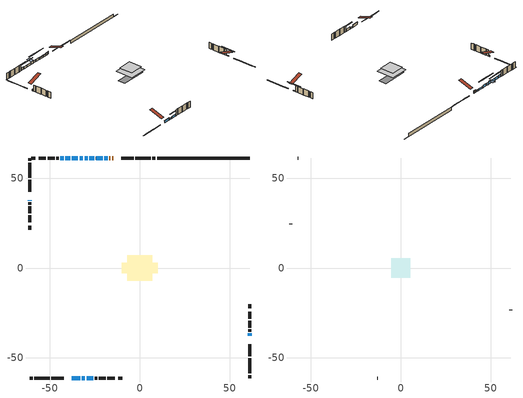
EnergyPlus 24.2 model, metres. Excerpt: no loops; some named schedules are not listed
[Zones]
conditioned space
 floor adiabatic (AdiabaticFloorConstruction): -7.04,-7.04 -7.04,7.04 7.04,7.04 7.04,-7.04 z3.45
 floor foundation (Slab1 construction): -10,-2.87 -10,2.87 10,2.87 10,-2.87 z-1.35
 wall outside (RimJoist1 construction): 8.68,61.12 7.02,61.12 / -61.12,-61.12 -59.46,-61.12 / -61.12,61.12 -61.12,59.46 / 61.12,-61.12 61.12,-59.46 z1.01:1.31
 wall outside (RimJoist2 construction): 6.09,61.12 -2.41,61.12 / -58.53,-61.12 -50.03,-61.12 / -61.12,58.53 -61.12,50.03 / 61.12,-58.53 61.12,-50.03 z1.01:1.31
 wall outside (RimJoist3 construction): -3.34,61.12 -10.18,61.12 / -49.1,-61.12 -42.26,-61.12 / -61.12,49.1 -61.12,42.26 / 61.12,-49.1 61.12,-42.26 z1.01:1.31
 wall outside (AdiabaticWallConstruction 1): -14.79,61.12 -15.38,61.12 / -16.31,61.12 -16.97,61.12 z1.01:3.04
 wall outside (AdiabaticWallConstruction): -61.12,37.65 -61.12,37.35 / -32.15,-61.12 -30.48,-61.12 z1.01:2.23; -17.89,61.12 -19.72,61.12 z1.01:1.93; -20.65,61.12 -24.31,61.12 z1.01:1.92; -37.65,-61.12 -33.08,-61.12 / -25.24,61.12 -28.03,61.12 / -28.96,61.12 -30.64,61.12 / -34.32,61.12 -37.68,61.12 / -38.61,61.12 -41.4,61.12 / -29.55,-61.12 -25.89,-61.12 z1.01:2.69; 61.12,-37.65 61.12,-36.23 z1.01:1.47; -31.57,61.12 -33.4,61.12 / -42.33,61.12 -44.16,61.12 z1.01:3.04
 wall outside (Wall1 construction): -45.09,61.12 -46.35,61.12 / -24.96,-61.12 -23.7,-61.12 / -61.12,36.42 -61.12,35.16 / 61.12,-35.3 61.12,-34.04 z1.01:5.89
 wall outside (Wall2 construction): -47.28,61.12 -51.18,61.12 / -22.77,-61.12 -18.87,-61.12 / -61.12,34.23 -61.12,30.33 / 61.12,-33.11 61.12,-29.21 z1.01:5.89
 wall outside (Wall3 construction): -52.11,61.12 -56.04,61.12 / -17.95,-61.12 -14.02,-61.12 / -61.12,29.4 -61.12,25.47 / 61.12,-28.28 61.12,-24.36 z1.01:5.89
 wall outside (Wall5 construction): -58.08,61.12 -60.19,61.12 / -11.97,-61.12 -9.86,-61.12 / -61.12,23.43 -61.12,21.32 / 61.12,-22.31 61.12,-20.2 z1.01:5.89
 wall foundation (FoundationWall1 construction): 9.61,61.12,-1.35 9.61,61.12,1.01 55.97,61.12,1.01 55.97,61.12,-1.29 61.12,61.12,-1.29 61.12,61.12,-1.35
 window (WindowConstruction 7): -61.12,37.65 -61.12,37.35 z1.01:2.23
 window (WindowConstruction 4): -17.89,61.12 -19.72,61.12 z1.01:1.92
 window (WindowConstruction 5): -20.65,61.12 -24.31,61.12 z1.01:1.92
 window (WindowConstruction 6): -37.65,-61.12 -33.08,-61.12 z1.01:2.69
 window (WindowConstruction 8): -32.15,-61.12 -30.48,-61.12 z1.01:2.23
 window (WindowConstruction 9): 61.12,-37.65 61.12,-36.23 z1.01:1.47
 window (WindowConstruction 10): -25.24,61.12 -28.03,61.12 z1.01:2.69
 window (WindowConstruction 11): -28.96,61.12 -30.64,61.12 z1.01:2.69
 window (WindowConstruction 12): -31.57,61.12 -33.4,61.12 z1.01:3.04
 window (WindowConstruction): -34.33,61.12 -37.68,61.12 z1.01:2.69
 window (WindowConstruction 1): -38.61,61.12 -41.4,61.12 z1.01:2.69
 window (WindowConstruction 2): -42.33,61.12 -44.16,61.12 z1.01:3.04
 window (WindowConstruction 3): -29.55,-61.12 -25.89,-61.12 z1.01:2.69
 door (Door): -14.79,61.12 -15.38,61.12 z1.01:3.04
 door (Door 1): -16.31,61.12 -16.96,61.12 z1.01:3.04
 ceiling adiabatic (AdiabaticFloorConstruction): 7.04,-7.04 7.04,7.04 -7.04,7.04 -7.04,-7.04 z3.45
attic - vented
 floor to conditioned space (Floor1 construction Reversed): -5.36,-5.36 -5.36,5.36 5.36,5.36 5.36,-5.36 z5.89
 wall outside (Wall4 construction): -56.96,61.12 -57.15,61.12 / -13.09,-61.12 -12.9,-61.12 / -61.12,24.54 -61.12,24.36 / 61.12,-23.43 61.12,-23.24 z1.01:5.89
 roof outside (Roof1 construction): -13.86,61.12,5.89 -13.86,50.68,9.37 -11.11,50.68,9.37 -11.11,61.12,5.89; -38.58,-61.12,5.89 -38.58,-50.68,9.37 -41.33,-50.68,9.37 -41.33,-61.12,5.89; -61.12,38.58,5.89 -50.68,38.58,9.37 -50.68,41.33,9.37 -61.12,41.33,5.89; 61.12,-38.58,5.89 50.68,-38.58,9.37 50.68,-41.33,9.37 61.12,-41.33,5.89
shading: -19.92,61.12 -17.69,61.12 -17.69,61.53 -19.92,61.53 z2.13; -24.51,61.12 -20.45,61.12 -20.45,61.53 -24.51,61.53 z2.13; -32.88,-61.12 -37.85,-61.12 -37.85,-61.53 -32.88,-61.53 z2.89; 61.12,-31.15 61.12,-42.73 61.53,-42.73 61.53,-31.15 z6.55; -33.11,61.12 -20.16,61.12 -20.16,61.53 -33.11,61.53 z7.77; -35.72,61.12 -23.88,61.12 -23.88,61.53 -35.72,61.53 z7.77; -33.7,61.12 -31.27,61.12 -31.27,64.78 -33.7,64.78 z3.34; -40.32,61.12 -31.69,61.12 -31.69,61.53 -40.32,61.53 z5.33; -44.04,61.12 -35.97,61.12 -35.97,61.53 -44.04,61.53 z5.33; -46.8,61.12 -39.69,61.12 -39.69,61.53 -46.8,61.53 z5.68; -23.25,-61.12 -32.19,-61.12 -32.19,-61.53 -23.25,-61.53 z5.33
[Building]
Building 1: Terrain=Suburbs
[Site:Location]
Toronto City Centre_ON: Latitude {deg}=43.63; Longitude {deg}=-79.39; Time Zone {hr}=-5; Elevation {m}=77; Keep Site Location Information=Yes
[Site:GroundTemperature:Shallow]
5.01852, 3.26908, 3.12898, 3.95918, 7.29196, 10.6092, 13.4851, 15.3069, 15.4617, 13.9799, 11.1774, 7.9619
[Site:WaterMainsTemperature]
Calculation Method=Schedule; Temperature Schedule=mains temperature schedule
[Material] Roughness=Rough; Thermal Absorptance=0.9
Name | Thickness {m} | Conductivity {W/m-K} | Density {kg/m3} | Specific Heat {J/kg-K} | Solar Absorptance | Visible Absorptance
asphalt or fiberglass shingles | 0.00635 | 0.162714 | 1121.4 | 1465.45 | 0.4 | 0.4
ceiling loosefill ins | 0.254 | 0.0480833 | 16.02 | 1046.75 | 0.7 | 0.7
ceiling stud and cavity | 0.1397 | 0.331951 | 65.682 | 1177.47 | 0.7 | 0.7
concrete 4.0 in. | 0.1016 | 1.803125 | 2242.8 | 837.4 | 0.7 | 0.7
concrete 8.0 in. | 0.2032 | 1.803125 | 2242.8 | 837.4 | 0.7 | 0.7
door material | 0.04445 | 0.188738 | 512.64 | 1214.23 | 0.7 | 0.7
door material 1 | 0.04445 | 0.053851 | 512.64 | 1214.23 | 0.7 | 0.7
exterior vertical ins | 0.0445518 | 0.029427 | 32.04 | 1214.23 | 0.7 | 0.7
floor covering | 0.0127 | 0.0433444 | 54.468 | 1339.84 | 0.6 | 0.6
floor rigid ins; wall rigid ins 1 | 0.512978 | 0.029427 | 32.04 | 1214.23 | 0.7 | 0.7
floor stud and cavity | 0.1397 | 1.75129 | 37.0049 | 1207.88 | 0.7 | 0.7
furniture material conditioned space 1 | 0.1524 | 0.115458 | 640.8 | 1214.23 | 0.6 | 0.6
gypsum board | 0.0127 | 0.160291 | 801 | 837.4 | 0.6 | 0.6
gypsum board 1 | 0.0127 | 0.160291 | 801 | 837.4 | 0.7 | 0.7
osb sheathing 0.5 in. | 0.0127 | 0.115458 | 512.64 | 1214.23 | 0.7 | 0.7
osb sheathing 0.75 in. | 0.01905 | 0.115458 | 512.64 | 1214.23 | 0.7 | 0.7
osb sheathing 2.0 in. | 0.0508 | 0.115458 | 512.64 | 1214.23 | 0.7 | 0.7
rim joist stud and cavity | 0.0508 | 0.276196 | 50.32683 | 1063.81 | 0.6 | 0.6
rim joist stud and cavity 1 | 0.0508 | 0.0451784 | 125.044 | 1163.47 | 0.6 | 0.6
rim joist stud and cavity 2 | 0.0508 | 0.747799 | 125.044 | 1163.47 | 0.6 | 0.6
wall rigid ins | 0.051816 | 0.029427 | 32.04 | 1214.23 | 0.7 | 0.7
wall stud and cavity | 0.1397 | 0.404804 | 139.0536 | 1170.24 | 0.7 | 0.7
wall stud and cavity 1 | 0.1397 | 0.163924 | 139.0536 | 1170.24 | 0.7 | 0.7
wall stud and cavity 2 | 0.1397 | 0.165635 | 139.0536 | 1170.24 | 0.7 | 0.7
wall stud and cavity 3 | 0.0889 | 6.9971 | 50.32683 | 1063.81 | 0.6 | 0.6
wall stud and cavity 4 | 0.1397 | 0.22284 | 139.0536 | 1170.24 | 0.7 | 0.7
wall stud and cavity 5 | 0.0889 | 0.380278 | 52.3479 | 1209.89 | 0.7 | 0.7
wall stud and cavity 6 | 0.0889 | 0.391764 | 83.0341 | 1211.67 | 0.7 | 0.7
wood siding | 0.0254 | 0.102417 | 544.68 | 1172.36 | 0.4 | 0.4
wood siding 1 | 0.00254 | 0.102417 | 544.68 | 1172.36 | 0.4 | 0.4
wood siding 2; wood siding 3; wood siding 4 | 0.0254 | 0.102417 | 544.68 | 1172.36 | 0.7 | 0.7
[WindowMaterial:SimpleGlazingSystem]
Name | U-Factor {W/m2-K} | Solar Heat Gain Coefficient
WindowMaterial | 2.17013 | 0.57
WindowMaterial 1 | 2.13266 | 0.61
WindowMaterial 2 | 2.22805 | 0.55
WindowMaterial 3 | 2.21442 | 0.53
WindowMaterial 4 | 2.28312 | 0.47
WindowMaterial 5 | 2.20704 | 0.54
WindowMaterial 6 | 3.00026 | 0.58
WindowMaterial 7 | 2.44892 | 0.59
WindowMaterial 8 | 3.01559 | 0.56
[Construction]
AdiabaticFloorConstruction: floor stud and cavity, floor rigid ins, osb sheathing 0.75 in., floor covering
AdiabaticWallConstruction: wood siding 3, wall rigid ins 1, wall stud and cavity 5, gypsum board
AdiabaticWallConstruction 1: wood siding 4, wall rigid ins 1, wall stud and cavity 5, gypsum board
Door: door material
Door 1: door material 1
Floor1 construction Reversed: gypsum board, ceiling stud and cavity, ceiling loosefill ins
FoundationWall1 construction: concrete 8.0 in., gypsum board 1
furniture construction conditioned space 1: furniture material conditioned space 1
PartitionWallConstruction: gypsum board, wall stud and cavity 6, gypsum board
RimJoist1 construction: wood siding 2, rim joist stud and cavity
RimJoist2 construction: wood siding 2, osb sheathing 2.0 in., rim joist stud and cavity 1
RimJoist3 construction: wood siding 2, osb sheathing 2.0 in., rim joist stud and cavity 2
Roof1 construction: asphalt or fiberglass shingles
Slab1 construction: concrete 4.0 in.
Wall1 construction: wood siding, wall rigid ins, osb sheathing 0.5 in., wall stud and cavity, gypsum board
Wall2 construction: wood siding, wall rigid ins, osb sheathing 0.5 in., wall stud and cavity 1, gypsum board
Wall3 construction: wood siding, wall rigid ins, osb sheathing 0.5 in., wall stud and cavity 2, gypsum board
Wall4 construction: wood siding 1, wall stud and cavity 3
Wall5 construction: wood siding, wall rigid ins, osb sheathing 0.5 in., wall stud and cavity 4, gypsum board
WindowConstruction; WindowConstruction 11: WindowMaterial
WindowConstruction 1; WindowConstruction 10: WindowMaterial 1
WindowConstruction 12; WindowConstruction 2: WindowMaterial 2
WindowConstruction 3; WindowConstruction 6: WindowMaterial 3
WindowConstruction 4: WindowMaterial 4
WindowConstruction 5: WindowMaterial 5
WindowConstruction 7: WindowMaterial 6
WindowConstruction 8: WindowMaterial 7
WindowConstruction 9: WindowMaterial 8
[Zone] Multiplier=1; Part of Total Floor Area=Yes
Name | Volume {m3}
attic - vented | 65.0058
conditioned space | 805.3
[Space]
Name | Zone | Volume {m3}
attic - vented 1 | attic - vented | 65.0058
conditioned space 1 | conditioned space | 805.3
[ZoneInfiltration:EffectiveLeakageArea]
infil attic - vented 1: Zone or Space=attic - vented 1; Schedule=Always On Discrete; Effective Air Leakage Area {cm2}=4842.53; Stack Coefficient=0.000581244; Wind Coefficient=1.62892e-05
[ZoneMixing]
whole house fan mix: Zone or Space=attic - vented; Schedule=Always On Continuous; Design Flow Rate Calculation Method=Flow/Zone; Design Flow Rate {m3/s}=0; Source Zone or Space=conditioned space
[SurfaceProperty:ExposedFoundationPerimeter]
Slab1: Exposed Perimeter Calculation Method=TotalExposedPerimeter; Total Exposed Perimeter {m}=51.512
[InternalMass] Zone or ZoneList=conditioned space; Space or SpaceList=conditioned space 1
Name | Construction | Surface Area {m2}
furniture mass conditioned space 1 | furniture construction conditioned space 1 | 125.324
partition wall mass | PartitionWallConstruction | 313.31
[Lights]
interior lighting: Zone or ZoneList or Space or SpaceList=conditioned space 1; Schedule=interior lighting schedule; Design Level Calculation Method=LightingLevel; Lighting Level {W}=343.2; Return Air Fraction=0; Fraction Radiant=0.6; Fraction Visible=0.2; Fraction Replaceable=1
[People]
occupants: Zone or ZoneList or Space or SpaceList=conditioned space 1; Number of People Schedule=occupants schedule; Number of People Calculation Method=People; Number of People=3; Fraction Radiant=0.314171; Sensible Heat Fraction=0.56303; Activity Level Schedule=occupants activity schedule; Carbon Dioxide Generation Rate {m3/s-W}=0; Enable ASHRAE 55 Comfort Warnings=No; Mean Radiant Temperature Calculation Type=EnclosureAveraged
[ElectricEquipment] Zone or ZoneList or Space or SpaceList=conditioned space 1; Design Level Calculation Method=EquipmentLevel
Name | Schedule | Design Level {W} | Fraction Latent | Fraction Radiant | Fraction Lost
clothes dryer | clothes dryer schedule | 140.772 | 0.015 | 0.081 | 0.85
clothes washer | clothes washer schedule | 32.1985 | 0.03 | 0.162 | 0.7
cooking range | cooking range schedule | 215.147 | 0.08 | 0.432 | 0.2
dishwasher | dishwasher schedule | 66.8632 | 0.3 | 0.18 | 0.4
fridge | fridge schedule | 72.9452 | 0 | 0.6 | 0
mech vent bath fan 0 | mech vent bath fan 0 schedule | 50.2 | 0 | 0 | 1
mech vent bath fan 1 | mech vent bath fan 1 schedule | 50.2 | 0 | 0 | 1
mech vent bath fan 2 | mech vent bath fan 2 schedule | 50.2 | 0 | 0 | 1
mech vent bath fan 3 | mech vent bath fan 3 schedule | 50.2 | 0 | 0 | 1
mech vent house fan | mech vent house fan schedule | 0 | 0 | 0 | 1
mech vent house fan cfis | mech vent house fan cfis schedule | 0 | 0 | 0 | 0
mech vent range fan 0 | mech vent range fan 0 schedule | 57 | 0 | 0 | 1
misc plug loads | misc plug loads schedule | 494.7 | 0.045 | 0.513 | 0.1
whole house fan | Always On Discrete | 0 | 0 | 0 | 1
[OtherEquipment] Zone or ZoneList or Space or SpaceList=conditioned space 1; Design Level Calculation Method=EquipmentLevel
Name | Fuel Type | Schedule | Design Level {W} | Fraction Latent | Fraction Radiant | Fraction Lost
clothes dryer 1 | Electricity | clothes dryer schedule | 0 | 0.015 | 0.081 | 0.85
cooking range 1 | Electricity | cooking range schedule | 0 | 0.08 | 0.432 | 0.2
general water use latent | None | general water use schedule | 62.594 | 1 | 0 | 0
general water use sensible | None | general water use schedule | -61.6891 | 0 | 0.6 | 0
mech vent house fan latent load | None | Always On Discrete | 0 | 1 | 0 | 0
mech vent house fan sensible load | None | Always On Discrete | 0 | 0 | 0 | 0
water heater energy adjustment1 | NaturalGas | Always On Discrete | 0.01 | 0 | 0 | 1
[ZoneInfiltration:DesignFlowRate] Zone or ZoneList or Space or SpaceList=conditioned space 1; Schedule=Always On Discrete; Design Flow Rate Calculation Method=Flow/Zone; Design Flow Rate {m3/s}=0
infil flow; natural vent flow; whole house fan flow
[Foundation:Kiva]
Foundation Kiva 1: Initial Indoor Air Temperature {C}=18; Wall Height Above Grade {m}=1.01002; Wall Depth Below Slab {m}=0.2032; Custom Block Material Name 1=exterior vertical ins; Custom Block Depth 1 {m}=2.36001; Custom Block X Position 1 {m}=0.2159; Custom Block Z Position 1 {m}=0
[Foundation:Kiva:Settings]
Soil Conductivity {W/m-K}=0.849921; Soil Density {kg/m3}=1842.3; Soil Specific Heat {J/kg-K}=418.7; Ground Solar Absorptivity=0.9; Ground Thermal Absorptivity=0.9; Ground Surface Roughness {m}=0.03; Far-Field Width {m}=40; Deep-Ground Boundary Condition=ZeroFlux; Deep-Ground Depth {m}=40; Minimum Cell Dimension {m}=0.2; Maximum Cell Growth Coefficient=3; Simulation Timestep=Timestep
[Exterior:Lights]
exterior lighting: Schedule=exterior lighting schedule; Design Level {W}=75.6
[Schedule:Constant]
Name | Hourly Value
Always On Continuous; mech vent house fan schedule; mech vent house fan cfis schedule; Always On Discrete | 1
occupants activity schedule | 117.228
fridge schedule | 0
[Schedule:Week:Daily]
interior lighting schedule Week Rule - Jan1-Jan27: interior lighting schedule day, interior lighting schedule day, interior lighting schedule day, interior lighting schedule day, interior lighting schedule day, interior lighting schedule day, interior lighting schedule day, interior lighting schedule default day, interior lighting schedule default day, interior lighting schedule default day, interior lighting schedule default day, interior lighting schedule default day
interior lighting schedule Week Rule - Jan28-Feb3: interior lighting schedule day, interior lighting schedule day, interior lighting schedule day, interior lighting schedule day, interior lighting schedule day 1, interior lighting schedule day 1, interior lighting schedule day 1, interior lighting schedule default day, interior lighting schedule default day, interior lighting schedule default day, interior lighting schedule default day, interior lighting schedule default day
interior lighting schedule Week Rule - Feb4-Feb24: interior lighting schedule day 1, interior lighting schedule day 1, interior lighting schedule day 1, interior lighting schedule day 1, interior lighting schedule day 1, interior lighting schedule day 1, interior lighting schedule day 1, interior lighting schedule default day, interior lighting schedule default day, interior lighting schedule default day, interior lighting schedule default day, interior lighting schedule default day
interior lighting schedule Week Rule - Feb25-Mar3: interior lighting schedule day 1, interior lighting schedule day 1, interior lighting schedule day 1, interior lighting schedule day 1, interior lighting schedule day 2, interior lighting schedule day 2, interior lighting schedule day 2, interior lighting schedule default day, interior lighting schedule default day, interior lighting schedule default day, interior lighting schedule default day, interior lighting schedule default day
interior lighting schedule Week Rule - Mar4-Mar31: interior lighting schedule day 2, interior lighting schedule day 2, interior lighting schedule day 2, interior lighting schedule day 2, interior lighting schedule day 2, interior lighting schedule day 2, interior lighting schedule day 2, interior lighting schedule default day, interior lighting schedule default day, interior lighting schedule default day, interior lighting schedule default day, interior lighting schedule default day
interior lighting schedule Week Rule - Apr1-Apr28: interior lighting schedule day 3, interior lighting schedule day 3, interior lighting schedule day 3, interior lighting schedule day 3, interior lighting schedule day 3, interior lighting schedule day 3, interior lighting schedule day 3, interior lighting schedule default day, interior lighting schedule default day, interior lighting schedule default day, interior lighting schedule default day, interior lighting schedule default day
interior lighting schedule Week Rule - Apr29-May5: interior lighting schedule day 3, interior lighting schedule day 3, interior lighting schedule day 4, interior lighting schedule day 4, interior lighting schedule day 4, interior lighting schedule day 4, interior lighting schedule day 4, interior lighting schedule default day, interior lighting schedule default day, interior lighting schedule default day, interior lighting schedule default day, interior lighting schedule default day
interior lighting schedule Week Rule - May6-May26: interior lighting schedule day 4, interior lighting schedule day 4, interior lighting schedule day 4, interior lighting schedule day 4, interior lighting schedule day 4, interior lighting schedule day 4, interior lighting schedule day 4, interior lighting schedule default day, interior lighting schedule default day, interior lighting schedule default day, interior lighting schedule default day, interior lighting schedule default day
interior lighting schedule Week Rule - May27-Jun2: interior lighting schedule day 4, interior lighting schedule day 4, interior lighting schedule day 4, interior lighting schedule day 4, interior lighting schedule day 4, interior lighting schedule day 5, interior lighting schedule day 5, interior lighting schedule default day, interior lighting schedule default day, interior lighting schedule default day, interior lighting schedule default day, interior lighting schedule default day
interior lighting schedule Week Rule - Jun3-Jun30: interior lighting schedule day 5, interior lighting schedule day 5, interior lighting schedule day 5, interior lighting schedule day 5, interior lighting schedule day 5, interior lighting schedule day 5, interior lighting schedule day 5, interior lighting schedule default day, interior lighting schedule default day, interior lighting schedule default day, interior lighting schedule default day, interior lighting schedule default day
interior lighting schedule Week Rule - Jul1-Jul28: interior lighting schedule day 6, interior lighting schedule day 6, interior lighting schedule day 6, interior lighting schedule day 6, interior lighting schedule day 6, interior lighting schedule day 6, interior lighting schedule day 6, interior lighting schedule default day, interior lighting schedule default day, interior lighting schedule default day, interior lighting schedule default day, interior lighting schedule default day
interior lighting schedule Week Rule - Jul29-Aug4: interior lighting schedule day 6, interior lighting schedule day 6, interior lighting schedule day 6, interior lighting schedule day 7, interior lighting schedule day 7, interior lighting schedule day 7, interior lighting schedule day 7, interior lighting schedule default day, interior lighting schedule default day, interior lighting schedule default day, interior lighting schedule default day, interior lighting schedule default day
interior lighting schedule Week Rule - Aug5-Aug25: interior lighting schedule day 7, interior lighting schedule day 7, interior lighting schedule day 7, interior lighting schedule day 7, interior lighting schedule day 7, interior lighting schedule day 7, interior lighting schedule day 7, interior lighting schedule default day, interior lighting schedule default day, interior lighting schedule default day, interior lighting schedule default day, interior lighting schedule default day
interior lighting schedule Week Rule - Aug26-Sep1: interior lighting schedule day 7, interior lighting schedule day 7, interior lighting schedule day 7, interior lighting schedule day 7, interior lighting schedule day 7, interior lighting schedule day 7, interior lighting schedule day 8, interior lighting schedule default day, interior lighting schedule default day, interior lighting schedule default day, interior lighting schedule default day, interior lighting schedule default day
interior lighting schedule Week Rule - Sep2-Sep29: interior lighting schedule day 8, interior lighting schedule day 8, interior lighting schedule day 8, interior lighting schedule day 8, interior lighting schedule day 8, interior lighting schedule day 8, interior lighting schedule day 8, interior lighting schedule default day, interior lighting schedule default day, interior lighting schedule default day, interior lighting schedule default day, interior lighting schedule default day
interior lighting schedule Week Rule - Sep30-Oct6: interior lighting schedule day 8, interior lighting schedule day 9, interior lighting schedule day 9, interior lighting schedule day 9, interior lighting schedule day 9, interior lighting schedule day 9, interior lighting schedule day 9, interior lighting schedule default day, interior lighting schedule default day, interior lighting schedule default day, interior lighting schedule default day, interior lighting schedule default day
interior lighting schedule Week Rule - Oct7-Oct27: interior lighting schedule day 9, interior lighting schedule day 9, interior lighting schedule day 9, interior lighting schedule day 9, interior lighting schedule day 9, interior lighting schedule day 9, interior lighting schedule day 9, interior lighting schedule default day, interior lighting schedule default day, interior lighting schedule default day, interior lighting schedule default day, interior lighting schedule default day
interior lighting schedule Week Rule - Oct28-Nov3: interior lighting schedule day 9, interior lighting schedule day 9, interior lighting schedule day 9, interior lighting schedule day 9, interior lighting schedule day 10, interior lighting schedule day 10, interior lighting schedule day 10, interior lighting schedule default day, interior lighting schedule default day, interior lighting schedule default day, interior lighting schedule default day, interior lighting schedule default day
interior lighting schedule Week Rule - Nov4-Nov24: interior lighting schedule day 10, interior lighting schedule day 10, interior lighting schedule day 10, interior lighting schedule day 10, interior lighting schedule day 10, interior lighting schedule day 10, interior lighting schedule day 10, interior lighting schedule default day, interior lighting schedule default day, interior lighting schedule default day, interior lighting schedule default day, interior lighting schedule default day
interior lighting schedule Week Rule - Nov25-Dec1: interior lighting schedule day 10, interior lighting schedule day 10, interior lighting schedule day 10, interior lighting schedule day 10, interior lighting schedule day 10, interior lighting schedule day 10, interior lighting schedule day 11, interior lighting schedule default day, interior lighting schedule default day, interior lighting schedule default day, interior lighting schedule default day, interior lighting schedule default day
interior lighting schedule Week Rule - Dec2-Dec31: interior lighting schedule day 11, interior lighting schedule day 11, interior lighting schedule day 11, interior lighting schedule day 11, interior lighting schedule day 11, interior lighting schedule day 11, interior lighting schedule day 11, interior lighting schedule default day, interior lighting schedule default day, interior lighting schedule default day, interior lighting schedule default day, interior lighting schedule default day
occupants schedule Week Rule - Jan1-Dec31: occupants schedule day, occupants schedule day, occupants schedule day, occupants schedule day, occupants schedule day, occupants schedule day, occupants schedule day, occupants schedule default day, occupants schedule default day, occupants schedule default day, occupants schedule default day, occupants schedule default day
clothes dryer schedule Week Rule - Jan1-Dec31: clothes dryer schedule day, clothes dryer schedule day, clothes dryer schedule day, clothes dryer schedule day, clothes dryer schedule day, clothes dryer schedule day, clothes dryer schedule day, clothes dryer schedule default day, clothes dryer schedule default day, clothes dryer schedule default day, clothes dryer schedule default day, clothes dryer schedule default day
clothes washer schedule Week Rule - Jan1-Dec31: clothes washer schedule day, clothes washer schedule day, clothes washer schedule day, clothes washer schedule day, clothes washer schedule day, clothes washer schedule day, clothes washer schedule day, clothes washer schedule default day, clothes washer schedule default day, clothes washer schedule default day, clothes washer schedule default day, clothes washer schedule default day
cooking range schedule Week Rule - Jan1-Dec31: cooking range schedule day, cooking range schedule day, cooking range schedule day, cooking range schedule day, cooking range schedule day, cooking range schedule day, cooking range schedule day, cooking range schedule default day, cooking range schedule default day, cooking range schedule default day, cooking range schedule default day, cooking range schedule default day
dishwasher schedule Week Rule - Jan1-Dec31: dishwasher schedule day, dishwasher schedule day, dishwasher schedule day, dishwasher schedule day, dishwasher schedule day, dishwasher schedule day, dishwasher schedule day, dishwasher schedule default day, dishwasher schedule default day, dishwasher schedule default day, dishwasher schedule default day, dishwasher schedule default day
mech vent bath fan 0 schedule Week Rule - Jan1-Dec31: mech vent bath fan 0 schedule day, mech vent bath fan 0 schedule day, mech vent bath fan 0 schedule day, mech vent bath fan 0 schedule day, mech vent bath fan 0 schedule day, mech vent bath fan 0 schedule day, mech vent bath fan 0 schedule day, mech vent bath fan 0 schedule default day, mech vent bath fan 0 schedule default day, mech vent bath fan 0 schedule default day, mech vent bath fan 0 schedule default day, mech vent bath fan 0 schedule default day
mech vent bath fan 1 schedule Week Rule - Jan1-Dec31: mech vent bath fan 1 schedule day, mech vent bath fan 1 schedule day, mech vent bath fan 1 schedule day, mech vent bath fan 1 schedule day, mech vent bath fan 1 schedule day, mech vent bath fan 1 schedule day, mech vent bath fan 1 schedule day, mech vent bath fan 1 schedule default day, mech vent bath fan 1 schedule default day, mech vent bath fan 1 schedule default day, mech vent bath fan 1 schedule default day, mech vent bath fan 1 schedule default day
mech vent bath fan 2 schedule Week Rule - Jan1-Dec31: mech vent bath fan 2 schedule day, mech vent bath fan 2 schedule day, mech vent bath fan 2 schedule day, mech vent bath fan 2 schedule day, mech vent bath fan 2 schedule day, mech vent bath fan 2 schedule day, mech vent bath fan 2 schedule day, mech vent bath fan 2 schedule default day, mech vent bath fan 2 schedule default day, mech vent bath fan 2 schedule default day, mech vent bath fan 2 schedule default day, mech vent bath fan 2 schedule default day
mech vent bath fan 3 schedule Week Rule - Jan1-Dec31: mech vent bath fan 3 schedule day, mech vent bath fan 3 schedule day, mech vent bath fan 3 schedule day, mech vent bath fan 3 schedule day, mech vent bath fan 3 schedule day, mech vent bath fan 3 schedule day, mech vent bath fan 3 schedule day, mech vent bath fan 3 schedule default day, mech vent bath fan 3 schedule default day, mech vent bath fan 3 schedule default day, mech vent bath fan 3 schedule default day, mech vent bath fan 3 schedule default day
mech vent range fan 0 schedule Week Rule - Jan1-Dec31: mech vent range fan 0 schedule day, mech vent range fan 0 schedule day, mech vent range fan 0 schedule day, mech vent range fan 0 schedule day, mech vent range fan 0 schedule day, mech vent range fan 0 schedule day, mech vent range fan 0 schedule day, mech vent range fan 0 schedule default day, mech vent range fan 0 schedule default day, mech vent range fan 0 schedule default day, mech vent range fan 0 schedule default day, mech vent range fan 0 schedule default day
misc plug loads schedule Week Rule - Jan1-Dec31: misc plug loads schedule day, misc plug loads schedule day, misc plug loads schedule day, misc plug loads schedule day, misc plug loads schedule day, misc plug loads schedule day, misc plug loads schedule day, misc plug loads schedule default day, misc plug loads schedule default day, misc plug loads schedule default day, misc plug loads schedule default day, misc plug loads schedule default day
general water use schedule Week Rule - Jan1-Dec31: general water use schedule day, general water use schedule day, general water use schedule day, general water use schedule day, general water use schedule day, general water use schedule day, general water use schedule day, general water use schedule default day, general water use schedule default day, general water use schedule default day, general water use schedule default day, general water use schedule default day
exterior lighting schedule Week Rule - Jan1-Jan27: exterior lighting schedule day, exterior lighting schedule day, exterior lighting schedule day, exterior lighting schedule day, exterior lighting schedule day, exterior lighting schedule day, exterior lighting schedule day, exterior lighting schedule default day, exterior lighting schedule default day, exterior lighting schedule default day, exterior lighting schedule default day, exterior lighting schedule default day
exterior lighting schedule Week Rule - Jan28-Feb3: exterior lighting schedule day, exterior lighting schedule day, exterior lighting schedule day, exterior lighting schedule day, exterior lighting schedule day 1, exterior lighting schedule day 1, exterior lighting schedule day 1, exterior lighting schedule default day, exterior lighting schedule default day, exterior lighting schedule default day, exterior lighting schedule default day, exterior lighting schedule default day
exterior lighting schedule Week Rule - Feb4-Feb24: exterior lighting schedule day 1, exterior lighting schedule day 1, exterior lighting schedule day 1, exterior lighting schedule day 1, exterior lighting schedule day 1, exterior lighting schedule day 1, exterior lighting schedule day 1, exterior lighting schedule default day, exterior lighting schedule default day, exterior lighting schedule default day, exterior lighting schedule default day, exterior lighting schedule default day
exterior lighting schedule Week Rule - Feb25-Mar3: exterior lighting schedule day 1, exterior lighting schedule day 1, exterior lighting schedule day 1, exterior lighting schedule day 1, exterior lighting schedule day 2, exterior lighting schedule day 2, exterior lighting schedule day 2, exterior lighting schedule default day, exterior lighting schedule default day, exterior lighting schedule default day, exterior lighting schedule default day, exterior lighting schedule default day
exterior lighting schedule Week Rule - Mar4-Mar31: exterior lighting schedule day 2, exterior lighting schedule day 2, exterior lighting schedule day 2, exterior lighting schedule day 2, exterior lighting schedule day 2, exterior lighting schedule day 2, exterior lighting schedule day 2, exterior lighting schedule default day, exterior lighting schedule default day, exterior lighting schedule default day, exterior lighting schedule default day, exterior lighting schedule default day
exterior lighting schedule Week Rule - Apr1-Apr28: exterior lighting schedule day 3, exterior lighting schedule day 3, exterior lighting schedule day 3, exterior lighting schedule day 3, exterior lighting schedule day 3, exterior lighting schedule day 3, exterior lighting schedule day 3, exterior lighting schedule default day, exterior lighting schedule default day, exterior lighting schedule default day, exterior lighting schedule default day, exterior lighting schedule default day
exterior lighting schedule Week Rule - Apr29-May5: exterior lighting schedule day 3, exterior lighting schedule day 3, exterior lighting schedule day 4, exterior lighting schedule day 4, exterior lighting schedule day 4, exterior lighting schedule day 4, exterior lighting schedule day 4, exterior lighting schedule default day, exterior lighting schedule default day, exterior lighting schedule default day, exterior lighting schedule default day, exterior lighting schedule default day
exterior lighting schedule Week Rule - May6-May26: exterior lighting schedule day 4, exterior lighting schedule day 4, exterior lighting schedule day 4, exterior lighting schedule day 4, exterior lighting schedule day 4, exterior lighting schedule day 4, exterior lighting schedule day 4, exterior lighting schedule default day, exterior lighting schedule default day, exterior lighting schedule default day, exterior lighting schedule default day, exterior lighting schedule default day
exterior lighting schedule Week Rule - May27-Jun2: exterior lighting schedule day 4, exterior lighting schedule day 4, exterior lighting schedule day 4, exterior lighting schedule day 4, exterior lighting schedule day 4, exterior lighting schedule day 5, exterior lighting schedule day 5, exterior lighting schedule default day, exterior lighting schedule default day, exterior lighting schedule default day, exterior lighting schedule default day, exterior lighting schedule default day
[Schedule:Year]
interior lighting schedule: interior lighting schedule Week Rule - Jan1-Jan27, 1, 1, 1, 27, interior lighting schedule Week Rule - Jan28-Feb3, 1, 28, 2, 3, interior lighting schedule Week Rule - Feb4-Feb24, 2, 4, 2, 24, interior lighting schedule Week Rule - Feb25-Mar3, 2, 25, 3, 3, interior lighting schedule Week Rule - Mar4-Mar31, 3, 4, 3, 31, interior lighting schedule Week Rule - Apr1-Apr28, 4, 1, 4, 28, interior lighting schedule Week Rule - Apr29-May5, 4, 29, 5, 5, interior lighting schedule Week Rule - May6-May26, 5, 6, 5, 26, interior lighting schedule Week Rule - May27-Jun2, 5, 27, 6, 2, interior lighting schedule Week Rule - Jun3-Jun30, 6, 3, 6, 30, interior lighting schedule Week Rule - Jul1-Jul28, 7, 1, 7, 28, interior lighting schedule Week Rule - Jul29-Aug4, 7, 29, 8, 4, interior lighting schedule Week Rule - Aug5-Aug25, 8, 5, 8, 25, interior lighting schedule Week Rule - Aug26-Sep1, 8, 26, 9, 1, interior lighting schedule Week Rule - Sep2-Sep29, 9, 2, 9, 29, interior lighting schedule Week Rule - Sep30-Oct6, 9, 30, 10, 6, interior lighting schedule Week Rule - Oct7-Oct27, 10, 7, 10, 27, interior lighting schedule Week Rule - Oct28-Nov3, 10, 28, 11, 3, interior lighting schedule Week Rule - Nov4-Nov24, 11, 4, 11, 24, interior lighting schedule Week Rule - Nov25-Dec1, 11, 25, 12, 1, interior lighting schedule Week Rule - Dec2-Dec31, 12, 2, 12, 31
occupants schedule: occupants schedule Week Rule - Jan1-Dec31, 1, 1, 12, 31
clothes dryer schedule: clothes dryer schedule Week Rule - Jan1-Dec31, 1, 1, 12, 31
clothes washer schedule: clothes washer schedule Week Rule - Jan1-Dec31, 1, 1, 12, 31
cooking range schedule: cooking range schedule Week Rule - Jan1-Dec31, 1, 1, 12, 31
dishwasher schedule: dishwasher schedule Week Rule - Jan1-Dec31, 1, 1, 12, 31
mech vent bath fan 0 schedule: mech vent bath fan 0 schedule Week Rule - Jan1-Dec31, 1, 1, 12, 31
mech vent bath fan 1 schedule: mech vent bath fan 1 schedule Week Rule - Jan1-Dec31, 1, 1, 12, 31
mech vent bath fan 2 schedule: mech vent bath fan 2 schedule Week Rule - Jan1-Dec31, 1, 1, 12, 31
mech vent bath fan 3 schedule: mech vent bath fan 3 schedule Week Rule - Jan1-Dec31, 1, 1, 12, 31
mech vent range fan 0 schedule: mech vent range fan 0 schedule Week Rule - Jan1-Dec31, 1, 1, 12, 31
misc plug loads schedule: misc plug loads schedule Week Rule - Jan1-Dec31, 1, 1, 12, 31
general water use schedule: general water use schedule Week Rule - Jan1-Dec31, 1, 1, 12, 31
exterior lighting schedule: exterior lighting schedule Week Rule - Jan1-Jan27, 1, 1, 1, 27, exterior lighting schedule Week Rule - Jan28-Feb3, 1, 28, 2, 3, exterior lighting schedule Week Rule - Feb4-Feb24, 2, 4, 2, 24, exterior lighting schedule Week Rule - Feb25-Mar3, 2, 25, 3, 3, exterior lighting schedule Week Rule - Mar4-Mar31, 3, 4, 3, 31, exterior lighting schedule Week Rule - Apr1-Apr28, 4, 1, 4, 28, exterior lighting schedule Week Rule - Apr29-May5, 4, 29, 5, 5, exterior lighting schedule Week Rule - May6-May26, 5, 6, 5, 26, exterior lighting schedule Week Rule - May27-Jun2, 5, 27, 6, 2, exterior lighting schedule Week Rule - Jun3-Jun30, 6, 3, 6, 30, exterior lighting schedule Week Rule - Jul1-Jul28, 7, 1, 7, 28, exterior lighting schedule Week Rule - Jul29-Aug4, 7, 29, 8, 4, exterior lighting schedule Week Rule - Aug5-Aug25, 8, 5, 8, 25, exterior lighting schedule Week Rule - Aug26-Sep1, 8, 26, 9, 1, exterior lighting schedule Week Rule - Sep2-Sep29, 9, 2, 9, 29, exterior lighting schedule Week Rule - Sep30-Oct6, 9, 30, 10, 6, exterior lighting schedule Week Rule - Oct7-Oct27, 10, 7, 10, 27, exterior lighting schedule Week Rule - Oct28-Nov3, 10, 28, 11, 3, exterior lighting schedule Week Rule - Nov4-Nov24, 11, 4, 11, 24, exterior lighting schedule Week Rule - Nov25-Dec1, 11, 25, 12, 1, exterior lighting schedule Week Rule - Dec2-Dec31, 12, 2, 12, 31
[Schedule:Compact]
mains temperature schedule: Through: 01/01, For: AllDays, Until: 24:00, 8.80333, Through: 01/02, For: AllDays, Until: 24:00, 8.74333, Through: 01/03, For: AllDays, Until: 24:00, 8.68389, Through: 01/04, For: AllDays, Until: 24:00, 8.62611, Through: 01/05, For: AllDays, Until: 24:00, 8.56944, Through: 01/06, For: AllDays, Until: 24:00, 8.51389, Through: 01/07, For: AllDays, Until: 24:00, 8.45944, Through: 01/08, For: AllDays, Until: 24:00, 8.40611, Through: 01/09, For: AllDays, Until: 24:00, 8.35389, Through: 01/10, For: AllDays, Until: 24:00, 8.30278, Through: 01/11, For: AllDays, Until: 24:00, 8.25333, Through: 01/12, For: AllDays, Until: 24:00, 8.205, Through: 01/13, For: AllDays, Until: 24:00, 8.15778, Through: 01/14, For: AllDays, Until: 24:00, 8.11222, Through: 01/15, For: AllDays, Until: 24:00, 8.06778, Through: 01/16, For: AllDays, Until: 24:00, 8.02444, Through: 01/17, For: AllDays, Until: 24:00, 7.98222, Through: 01/18, For: AllDays, Until: 24:00, 7.94167, Through: 01/19, For: AllDays, Until: 24:00, 7.90222, Through: 01/20, For: AllDays, Until: 24:00, 7.86444, Through: 01/21, For: AllDays, Until: 24:00, 7.82778, Through: 01/22, For: AllDays, Until: 24:00, 7.79278, Through: 01/23, For: AllDays, Until: 24:00, 7.75889, Through: 01/24, For: AllDays, Until: 24:00, 7.72667, Through: 01/25, For: AllDays, Until: 24:00, 7.69556, Through: 01/26, For: AllDays, Until: 24:00, 7.66611, Through: 01/27, For: AllDays, Until: 24:00, 7.63778, Through: 01/28, For: AllDays, Until: 24:00, 7.61111, Through: 01/29, For: AllDays, Until: 24:00, 7.58556, Through: 01/30, For: AllDays, Until: 24:00, 7.56167, Through: 01/31, For: AllDays, Until: 24:00, 7.53944, Through: 02/01, For: AllDays, Until: 24:00, 7.51833, Through: 02/02, For: AllDays, Until: 24:00, 7.49889, Through: 02/03, For: AllDays, Until: 24:00, 7.48111, Through: 02/04, For: AllDays, Until: 24:00, 7.46444, Through: 02/05, For: AllDays, Until: 24:00, 7.44944, Through: 02/06, For: AllDays, Until: 24:00, 7.43556, Through: 02/07, For: AllDays, Until: 24:00, 7.42333, Through: 02/08, For: AllDays, Until: 24:00, 7.41278, Through: 02/09, For: AllDays, Until: 24:00, 7.40389, Through: 02/10, For: AllDays, Until: 24:00, 7.39611, Through: 02/11, For: AllDays, Until: 24:00, 7.39, Through: 02/12, For: AllDays, Until: 24:00, 7.38556, Through: 02/13, For: AllDays, Until: 24:00, 7.38222, Through: 02/14, For: AllDays, Until: 24:00, 7.38056, Through: 02/15, For: AllDays, Until: 24:00, 7.38056, Through: 02/16, For: AllDays, Until: 24:00, 7.38222, Through: 02/17, For: AllDays, Until: 24:00, 7.385, Through: 02/18, For: AllDays, Until: 24:00, 7.38944, Through: 02/19, For: AllDays, Until: 24:00, 7.395, Through: 02/20, For: AllDays, Until: 24:00, 7.40278, Through: 02/21, For: AllDays, Until: 24:00, 7.41167, Through: 02/22, For: AllDays, Until: 24:00, 7.42222, Through: 02/23, For: AllDays, Until: 24:00, 7.43389, Through: 02/24, For: AllDays, Until: 24:00, 7.44722, Through: 02/25, For: AllDays, Until: 24:00, 7.46222, Through: 02/26, For: AllDays, Until: 24:00, 7.47833, Through: 02/27, For: AllDays, Until: 24:00, 7.49611, Through: 02/28, For: AllDays, Until: 24:00, 7.51556, Through: 03/01, For: AllDays, Until: 24:00, 7.53667, Through: 03/02, For: AllDays, Until: 24:00, 7.55889, Through: 03/03, For: AllDays, Until: 24:00, 7.58222, Through: 03/04, For: AllDays, Until: 24:00, 7.60722, Through: 03/05, For: AllDays, Until: 24:00, 7.63389, Through: 03/06, For: AllDays, Until: 24:00, 7.66222, Through: 03/07, For: AllDays, Until: 24:00, 7.69111, Through: 03/08, For: AllDays, Until: 24:00, 7.72222, Through: 03/09, For: AllDays, Until: 24:00, 7.75444, Through: 03/10, For: AllDays, Until: 24:00, 7.78778, Through: 03/11, For: AllDays, Until: 24:00, 7.82278, Through: 03/12, For: AllDays, Until: 24:00, 7.85944, Through: 03/13, For: AllDays, Until: 24:00, 7.89722, Through: 03/14, For: AllDays, Until: 24:00, 7.93611, Through: 03/15, For: AllDays, Until: 24:00, 7.97667, Through: 03/16, For: AllDays, Until: 24:00, 8.01833, Through: 03/17, For: AllDays, Until: 24:00, 8.06167, Through: 03/18, For: AllDays, Until: 24:00, 8.10611, Through: 03/19, For: AllDays, Until: 24:00, 8.15167, Through: 03/20, For: AllDays, Until: 24:00, 8.19833, Through: 03/21, For: AllDays, Until: 24:00, 8.24667, Through: 03/22, For: AllDays, Until: 24:00, 8.29611, Through: 03/23, For: AllDays, Until: 24:00, 8.34667, Through: 03/24, For: AllDays, Until: 24:00, 8.39889, Through: 03/25, For: AllDays, Until: 24:00, 8.45167, Through: 03/26, For: AllDays, Until: 24:00, 8.50611, Through: 03/27, For: AllDays, Until: 24:00, 8.56167, Through: 03/28, For: AllDays, Until: 24:00, 8.61833, Through: 03/29, For: AllDays, Until: 24:00, 8.67611, Through: 03/30, For: AllDays, Until: 24:00, 8.735, Through: 03/31, For: AllDays, Until: 24:00, 8.795, Through: 04/01, For: AllDays, Until: 24:00, 8.85611, Through: 04/02, For: AllDays, Until: 24:00, 8.91833, Through: 04/03, For: AllDays, Until: 24:00, 8.98167, Through: 04/04, For: AllDays, Until: 24:00, 9.04556, Through: 04/05, For: AllDays, Until: 24:00, 9.11111, Through: 04/06, For: AllDays, Until: 24:00, 9.17722, Through: 04/07, For: AllDays, Until: 24:00, 9.24444, Through: 04/08, For: AllDays, Until: 24:00, 9.31222, Through: 04/09, For: AllDays, Until: 24:00, 9.38167, Through: 04/10, For: AllDays, Until: 24:00, 9.45167, Through: 04/11, For: AllDays, Until: 24:00, 9.52222, Through: 04/12, For: AllDays, Until: 24:00, 9.59444, Through: 04/13, For: AllDays, Until: 24:00, 9.66667, Through: 04/14, For: AllDays, Until: 24:00, 9.74, Through: 04/15, For: AllDays, Until: 24:00, 9.81444, Through: 04/16, For: AllDays, Until: 24:00, 9.88944, Through: 04/17, For: AllDays, Until: 24:00, 9.96556, Through: 04/18, For: AllDays, Until: 24:00, 10.0417, Through: 04/19, For: AllDays, Until: 24:00, 10.1189, Through: 04/20, For: AllDays, Until: 24:00, 10.1972, Through: 04/21, For: AllDays, Until: 24:00, 10.2756, Through: 04/22, For: AllDays, Until: 24:00, 10.355, Through: 04/23, For: AllDays, Until: 24:00, 10.435, Through: 04/24, For: AllDays, Until: 24:00, 10.515, Through: 04/25, For: AllDays, Until: 24:00, 10.5961, Through: 04/26, For: AllDays, Until: 24:00, 10.6778, Through: 04/27, For: AllDays, Until: 24:00, 10.76, Through: 04/28, For: AllDays, Until: 24:00, 10.8428, Through: 04/29, For: AllDays, Until: 24:00, 10.9261, Through: 04/30, For: AllDays, Until: 24:00, 11.0094, Through: 05/01, For: AllDays, Until: 24:00, 11.0933, Through: 05/02, For: AllDays, Until: 24:00, 11.1778, Through: 05/03, For: AllDays, Until: 24:00, 11.2628, Through: 05/04, For: AllDays, Until: 24:00, 11.3478, Through: 05/05, For: AllDays, Until: 24:00, 11.4333, Through: 05/06, For: AllDays, Until: 24:00, 11.5189, Through: 05/07, For: AllDays, Until: 24:00, 11.605, Through: 05/08, For: AllDays, Until: 24:00, 11.6917, Through: 05/09, For: AllDays, Until: 24:00, 11.7778, Through: 05/10, For: AllDays, Until: 24:00, 11.865, Through: 05/11, For: AllDays, Until: 24:00, 11.9517, Through: 05/12, For: AllDays, Until: 24:00, 12.0389, Through: 05/13, For: AllDays, Until: 24:00, 12.1261, Through: 05/14, For: AllDays, Until: 24:00, 12.2133, Through: 05/15, For: AllDays, Until: 24:00, 12.3006, Through: 05/16, For: AllDays, Until: 24:00, 12.3883, Through: 05/17, For: AllDays, Until: 24:00, 12.4756, Through: 05/18, For: AllDays, Until: 24:00, 12.5628, Through: 05/19, For: AllDays, Until: 24:00, 12.6506, Through: 05/20, For: AllDays, Until: 24:00, 12.7378, Through: 05/21, For: AllDays, Until: 24:00, 12.825, Through: 05/22, For: AllDays, Until: 24:00, 12.9122, Through: 05/23, For: AllDays, Until: 24:00, 12.9994, Through: 05/24, For: AllDays, Until: 24:00, 13.0861, Through: 05/25, For: AllDays, Until: 24:00, 13.1728, Through: 05/26, For: AllDays, Until: 24:00, 13.2594, Through: 05/27, For: AllDays, Until: 24:00, 13.3456, Through: 05/28, For: AllDays, Until: 24:00, 13.4317, Through: 05/29, For: AllDays, Until: 24:00, 13.5172, Through: 05/30, For: AllDays, Until: 24:00, 13.6028, Through: 05/31, For: AllDays, Until: 24:00, 13.6878, Through: 06/01, For: AllDays, Until: 24:00, 13.7722, Through: 06/02, For: AllDays, Until: 24:00, 13.8567, Through: 06/03, For: AllDays, Until: 24:00, 13.9406, Through: 06/04, For: AllDays, Until: 24:00, 14.0239, Through: 06/05, For: AllDays, Until: 24:00, 14.1067, Through: 06/06, For: AllDays, Until: 24:00, 14.1894, Through: 06/07, For: AllDays, Until: 24:00, 14.2711, Through: 06/08, For: AllDays, Until: 24:00, 14.3528, Through: 06/09, For: AllDays, Until: 24:00, 14.4339, Through: 06/10, For: AllDays, Until: 24:00, 14.5139, Through: 06/11, For: AllDays, Until: 24:00, 14.5939, Through: 06/12, For: AllDays, Until: 24:00, 14.6728, Through: 06/13, For: AllDays, Until: 24:00, 14.7511, Through: 06/14, For: AllDays, Until: 24:00, 14.8289, Through: 06/15, For: AllDays, Until: 24:00, 14.9061, Through: 06/16, For: AllDays, Until: 24:00, 14.9822, Through: 06/17, For: AllDays, Until: 24:00, 15.0578, Through: 06/18, For: AllDays, Until: 24:00, 15.1328, Through: 06/19, For: AllDays, Until: 24:00, 15.2067, Through: 06/20, For: AllDays, Until: 24:00, 15.28, Through: 06/21, For: AllDays, Until: 24:00, 15.3522, Through: 06/22, For: AllDays, Until: 24:00, 15.4239, Through: 06/23, For: AllDays, Until: 24:00, 15.4944, Through: 06/24, For: AllDays, Until: 24:00, 15.5639, Through: 06/25, For: AllDays, Until: 24:00, 15.6328, Through: 06/26, For: AllDays, Until: 24:00, 15.7006, Through: 06/27, For: AllDays, Until: 24:00, 15.7678, Through: 06/28, For: AllDays, Until: 24:00, 15.8333, Through: 06/29, For: AllDays, Until: 24:00, 15.8983, Through: 06/30, For: AllDays, Until: 24:00, 15.9622, Through: 07/01, For: AllDays, Until: 24:00, 16.025, Through: 07/02, For: AllDays, Until: 24:00, 16.0872, Through: 07/03, For: AllDays, Until: 24:00, 16.1478, Through: 07/04, For: AllDays, Until: 24:00, 16.2072, Through: 07/05, For: AllDays, Until: 24:00, 16.2661, Through: 07/06, For: AllDays, Until: 24:00, 16.3233, Through: 07/07, For: AllDays, Until: 24:00, 16.3794, Through: 07/08, For: AllDays, Until: 24:00, 16.435, Through: 07/09, For: AllDays, Until: 24:00, 16.4889, Through: 07/10, For: AllDays, Until: 24:00, 16.5417, Through: 07/11, For: AllDays, Until: 24:00, 16.5928, Through: 07/12, For: AllDays, Until: 24:00, 16.6433, Through: 07/13, For: AllDays, Until: 24:00, 16.6922, Through: 07/14, For: AllDays, Until: 24:00, 16.74, Through: 07/15, For: AllDays, Until: 24:00, 16.7867, Through: 07/16, For: AllDays, Until: 24:00, 16.8322, Through: 07/17, For: AllDays, Until: 24:00, 16.8761, Through: 07/18, For: AllDays, Until: 24:00, 16.9189, Through: 07/19, For: AllDays, Until: 24:00, 16.96, Through: 07/20, For: AllDays, Until: 24:00, 17, Through: 07/21, For: AllDays, Until: 24:00, 17.0389, Through: 07/22, For: AllDays, Until: 24:00, 17.0761, Through: 07/23, For: AllDays, Until: 24:00, 17.1122, Through: 07/24, For: AllDays, Until: 24:00, 17.1467, Through: 07/25, For: AllDays, Until: 24:00, 17.18, Through: 07/26, For: AllDays, Until: 24:00, 17.2117, Through: 07/27, For: AllDays, Until: 24:00, 17.2422, Through: 07/28, For: AllDays, Until: 24:00, 17.2711, Through: 07/29, For: AllDays, Until: 24:00, 17.2983, Through: 07/30, For: AllDays, Until: 24:00, 17.3244, Through: 07/31, For: AllDays, Until: 24:00, 17.3494, Through: 08/01, For: AllDays, Until: 24:00, 17.3728, Through: 08/02, For: AllDays, Until: 24:00, 17.3944, Through: 08/03, For: AllDays, Until: 24:00, 17.4144, Through: 08/04, For: AllDays, Until: 24:00, 17.4333, Through: 08/05, For: AllDays, Until: 24:00, 17.4506, Through: 08/06, For: AllDays, Until: 24:00, 17.4667, Through: 08/07, For: AllDays, Until: 24:00, 17.4811, Through: 08/08, For: AllDays, Until: 24:00, 17.4939, Through: 08/09, For: AllDays, Until: 24:00, 17.5056, Through: 08/10, For: AllDays, Until: 24:00, 17.5156, Through: 08/11, For: AllDays, Until: 24:00, 17.5239, Through: 08/12, For: AllDays, Until: 24:00, 17.5311, Through: 08/13, For: AllDays, Until: 24:00, 17.5361, Through: 08/14, For: AllDays, Until: 24:00, 17.54, Through: 08/15, For: AllDays, Until: 24:00, 17.5428, Through: 08/16, For: AllDays, Until: 24:00, 17.5439, Through: 08/17, For: AllDays, Until: 24:00, 17.5433, Through: 08/18, For: AllDays, Until: 24:00, 17.5411, Through: 08/19, For: AllDays, Until: 24:00, 17.5372, Through: 08/20, For: AllDays, Until: 24:00, 17.5322, Through: 08/21, For: AllDays, Until: 24:00, 17.5256, Through: 08/22, For: AllDays, Until: 24:00, 17.5178, Through: 08/23, For: AllDays, Until: 24:00, 17.5083, Through: 08/24, For: AllDays, Until: 24:00, 17.4972, Through: 08/25, For: AllDays, Until: 24:00, 17.4844, Through: 08/26, For: AllDays, Until: 24:00, 17.4706, Through: 08/27, For: AllDays, Until: 24:00, 17.455, Through: 08/28, For: AllDays, Until: 24:00, 17.4378, Through: 08/29, For: AllDays, Until: 24:00, 17.4194, Through: 08/30, For: AllDays, Until: 24:00, 17.3994, Through: 08/31, For: AllDays, Until: 24:00, 17.3778, Through: 09/01, For: AllDays, Until: 24:00, 17.355, Through: 09/02, For: AllDays, Until: 24:00, 17.3311, Through: 09/03, For: AllDays, Until: 24:00, 17.305, Through: 09/04, For: AllDays, Until: 24:00, 17.2778, Through: 09/05, For: AllDays, Until: 24:00, 17.2494, Through: 09/06, For: AllDays, Until: 24:00, 17.2194, Through: 09/07, For: AllDays, Until: 24:00, 17.1878, Through: 09/08, For: AllDays, Until: 24:00, 17.155, Through: 09/09, For: AllDays, Until: 24:00, 17.1206, Through: 09/10, For: AllDays, Until: 24:00, 17.085, Through: 09/11, For: AllDays, Until: 24:00, 17.0483, Through: 09/12, For: AllDays, Until: 24:00, 17.01, Through: 09/13, For: AllDays, Until: 24:00, 16.97, Through: 09/14, For: AllDays, Until: 24:00, 16.9289, Through: 09/15, For: AllDays, Until: 24:00, 16.8867, Through: 09/16, For: AllDays, Until: 24:00, 16.8428, Through: 09/17, For: AllDays, Until: 24:00, 16.7983, Through: 09/18, For: AllDays, Until: 24:00, 16.7517, Through: 09/19, For: AllDays, Until: 24:00, 16.7044, Through: 09/20, For: AllDays, Until: 24:00, 16.6556, Through: 09/21, For: AllDays, Until: 24:00, 16.6056, Through: 09/22, For: AllDays, Until: 24:00, 16.5544, Through: 09/23, For: AllDays, Until: 24:00, 16.5017, Through: 09/24, For: AllDays, Until: 24:00, 16.4483, Through: 09/25, For: AllDays, Until: 24:00, 16.3933, Through: 09/26, For: AllDays, Until: 24:00, 16.3372, Through: 09/27, For: AllDays, Until: 24:00, 16.2806, Through: 09/28, For: AllDays, Until: 24:00, 16.2222, Through: 09/29, For: AllDays, Until: 24:00, 16.1628, Through: 09/30, For: AllDays, Until: 24:00, 16.1022, Through: 10/01, For: AllDays, Until: 24:00, 16.0406, Through: 10/02, For: AllDays, Until: 24:00, 15.9778, Through: 10/03, For: AllDays, Until: 24:00, 15.9144, Through: 10/04, For: AllDays, Until: 24:00, 15.8494, Through: 10/05, For: AllDays, Until: 24:00, 15.7839, Through: 10/06, For: AllDays, Until: 24:00, 15.7172, Through: 10/07, For: AllDays, Until: 24:00, 15.6494, Through: 10/08, For: AllDays, Until: 24:00, 15.5811, Through: 10/09, For: AllDays, Until: 24:00, 15.5117, Through: 10/10, For: AllDays, Until: 24:00, 15.4411, Through: 10/11, For: AllDays, Until: 24:00, 15.37, Through: 10/12, For: AllDays, Until: 24:00, 15.2978, Through: 10/13, For: AllDays, Until: 24:00, 15.225, Through: 10/14, For: AllDays, Until: 24:00, 15.1511, Through: 10/15, For: AllDays, Until: 24:00, 15.0767, Through: 10/16, For: AllDays, Until: 24:00, 15.0011, Through: 10/17, For: AllDays, Until: 24:00, 14.925, Through: 10/18, For: AllDays, Until: 24:00, 14.8483, Through: 10/19, For: AllDays, Until: 24:00, 14.7706, Through: 10/20, For: AllDays, Until: 24:00, 14.6922, Through: 10/21, For: AllDays, Until: 24:00, 14.6133, Through: 10/22, For: AllDays, Until: 24:00, 14.5339, Through: 10/23, For: AllDays, Until: 24:00, 14.4539, Through: 10/24, For: AllDays, Until: 24:00, 14.3728, Through: 10/25, For: AllDays, Until: 24:00, 14.2917, Through: 10/26, For: AllDays, Until: 24:00, 14.21, Through: 10/27, For: AllDays, Until: 24:00, 14.1272, Through: 10/28, For: AllDays, Until: 24:00, 14.0444, Through: 10/29, For: AllDays, Until: 24:00, 13.9611, Through: 10/30, For: AllDays, Until: 24:00, 13.8772, Through: 10/31, For: AllDays, Until: 24:00, 13.7933, Through: 11/01, For: AllDays, Until: 24:00, 13.7089, Through: 11/02, For: AllDays, Until: 24:00, 13.6239, Through: 11/03, For: AllDays, Until: 24:00, 13.5383, Through: 11/04, For: AllDays, Until: 24:00, 13.4528, Through: 11/05, For: AllDays, Until: 24:00, 13.3667, Through: 11/06, For: AllDays, Until: 24:00, 13.2806, Through: 11/07, For: AllDays, Until: 24:00, 13.1944, Through: 11/08, For: AllDays, Until: 24:00, 13.1078, Through: 11/09, For: AllDays, Until: 24:00, 13.0206, Through: 11/10, For: AllDays, Until: 24:00, 12.9339, Through: 11/11, For: AllDays, Until: 24:00, 12.8467, Through: 11/12, For: AllDays, Until: 24:00, 12.7594, Through: 11/13, For: AllDays, Until: 24:00, 12.6722, Through: 11/14, For: AllDays, Until: 24:00, 12.5844, Through: 11/15, For: AllDays, Until: 24:00, 12.4972, Through: 11/16, For: AllDays, Until: 24:00, 12.41, Through: 11/17, For: AllDays, Until: 24:00, 12.3222, Through: 11/18, For: AllDays, Until: 24:00, 12.235, Through: 11/19, For: AllDays, Until: 24:00, 12.1478, Through: 11/20, For: AllDays, Until: 24:00, 12.0606, Through: 11/21, For: AllDays, Until: 24:00, 11.9733, Through: 11/22, For: AllDays, Until: 24:00, 11.8861, Through: 11/23, For: AllDays, Until: 24:00, 11.7994, Through: 11/24, For: AllDays, Until: 24:00, 11.7128, Through: 11/25, For: AllDays, Until: 24:00, 11.6267, Through: 11/26, For: AllDays, Until: 24:00, 11.5406, Through: 11/27, For: AllDays, Until: 24:00, 11.4544, Through: 11/28, For: AllDays, Until: 24:00, 11.3689, Through: 11/29, For: AllDays, Until: 24:00, 11.2839, Through: 11/30, For: AllDays, Until: 24:00, 11.1989, Through: 12/01, For: AllDays, Until: 24:00, 11.1144, Through: 12/02, For: AllDays, Until: 24:00, 11.03, Through: 12/03, For: AllDays, Until: 24:00, 10.9467, Through: 12/04, For: AllDays, Until: 24:00, 10.8633, Through: 12/05, For: AllDays, Until: 24:00, 10.7806, Through: 12/06, For: AllDays, Until: 24:00, 10.6983, Through: 12/07, For: AllDays, Until: 24:00, 10.6167, Through: 12/08, For: AllDays, Until: 24:00, 10.5356, Through: 12/09, For: AllDays, Until: 24:00, 10.4544, Through: 12/10, For: AllDays, Until: 24:00, 10.3744, Through: 12/11, For: AllDays, Until: 24:00, 10.295, Through: 12/12, For: AllDays, Until: 24:00, 10.2167, Through: 12/13, For: AllDays, Until: 24:00, 10.1383, Through: 12/14, For: AllDays, Until: 24:00, 10.0611, Through: 12/15, For: AllDays, Until: 24:00, 9.98444, Through: 12/16, For: AllDays, Until: 24:00, 9.90833, Through: 12/17, For: AllDays, Until: 24:00, 9.83278, Through: 12/18, For: AllDays, Until: 24:00, 9.75833, Through: 12/19, For: AllDays, Until: 24:00, 9.685, Through: 12/20, For: AllDays, Until: 24:00, 9.61222, Through: 12/21, For: AllDays, Until: 24:00, 9.54, Through: 12/22, For: AllDays, Until: 24:00, 9.46889, Through: 12/23, For: AllDays, Until: 24:00, 9.39889, Through: 12/24, For: AllDays, Until: 24:00, 9.32944, Through: 12/25, For: AllDays, Until: 24:00, 9.26111, Through: 12/26, For: AllDays, Until: 24:00, 9.19389, Through: 12/27, For: AllDays, Until: 24:00, 9.12722, Through: 12/28, For: AllDays, Until: 24:00, 9.06167, Through: 12/29, For: AllDays, Until: 24:00, 8.99722, Through: 12/30, For: AllDays, Until: 24:00, 8.93389, Through: 12/31, For: AllDays, Until: 24:00, 8.87111
